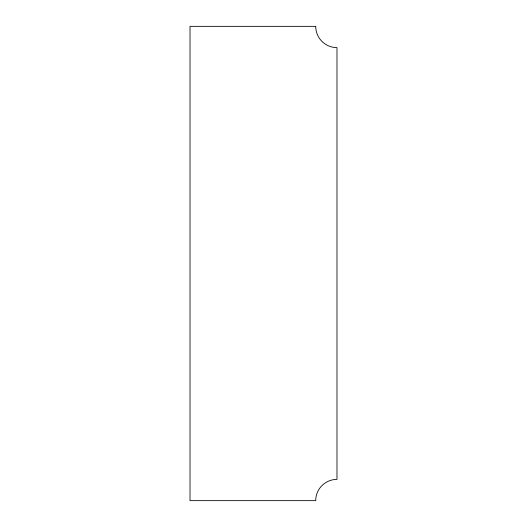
<?xml version="1.0" encoding="UTF-8"?>
<svg xmlns="http://www.w3.org/2000/svg" width="527" height="527" viewBox="0 0 527 527"><rect width="100%" height="100%" fill="white"/><g stroke="black" fill="none" stroke-linecap="round" stroke-linejoin="round"><path stroke-width="0.79" d="M315.713 26.35L190.016 26.35L190.016 500.65L315.713 500.65A21.271 21.271 0 0 1 336.984 479.379L336.984 47.621A21.271 21.271 0 0 1 315.713 26.35"/></g></svg>
